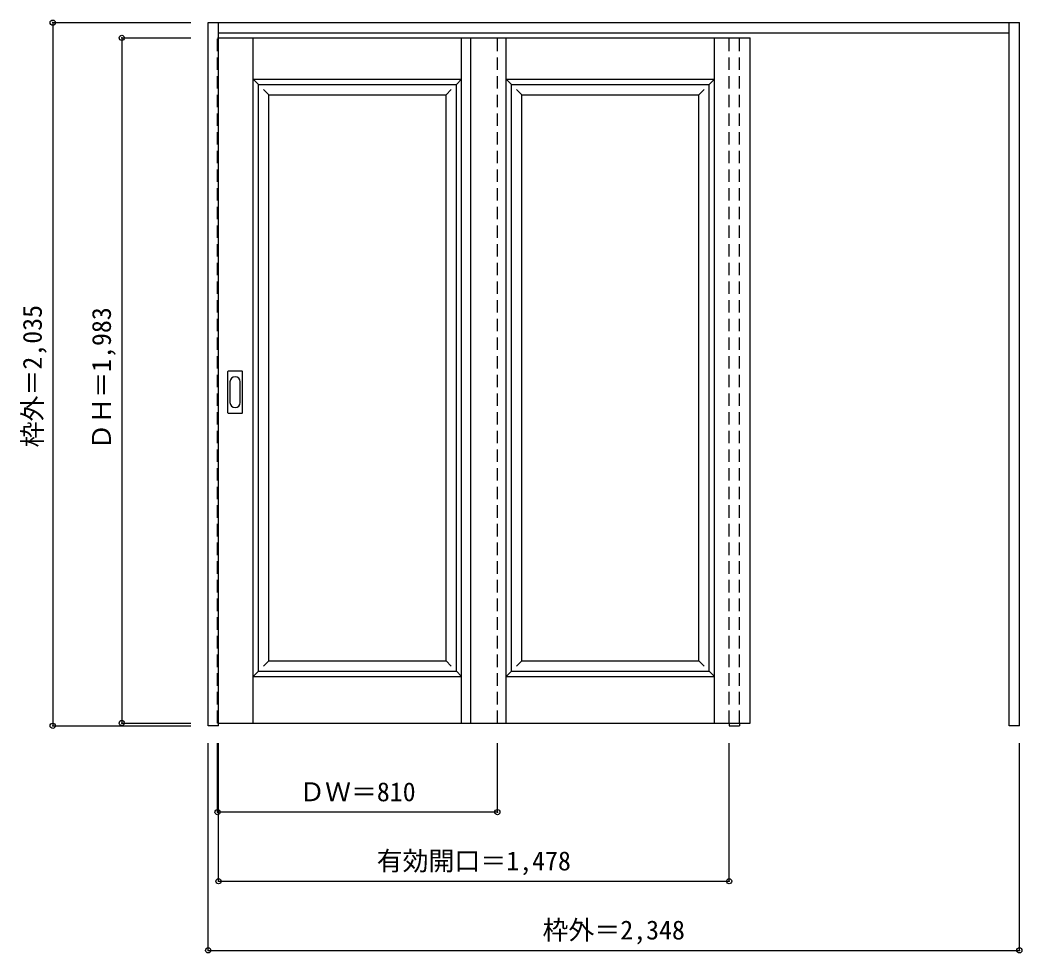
# Model space of a CAD drawing. Units: millimetres, scale not verified. Extents: x -1179 to 1721, y -1388 to 1312.
import ezdxf
from ezdxf.enums import TextEntityAlignment as Align

# ---------------------------------------------------------------- set-up
doc = ezdxf.new("R2010")
doc.units = ezdxf.units.MM
doc.header["$LTSCALE"] = 30
doc.header["$PDMODE"] = 32
doc.header["$PDSIZE"] = 15
doc.linetypes.add('DASHED1', pattern=[1.8, 1.2, -0.6])
doc.layers.add('0-0', color=7, linetype='Continuous')
doc.layers.add('0-1_寸法', color=7, linetype='Continuous')
doc.styles.add('ＭＳ ゴシック', font='')
doc.styles.get('ＭＳ ゴシック').set_extended_font_data('MS Gothic')

msp = doc.modelspace()

# ---------------------------------------------------------------- linework, layer by layer
at = {"layer": '0-0', "color": 3}
for p, q in [((-634.28, 1304.8), (1713.72, 1304.8)), ((-604.28, -730.2), (-604.28, 1304.8)), ((1683.72, -730.2), (1683.72, 1304.8)), ((1713.72, -730.2), (1713.72, 1304.8)), ((-604.28, 1274.8), (1683.72, 1274.8)), ((-604.28, 1260.8), (934.72, 1260.8)), ((124.72, 1260.8), (124.72, -722.2)), ((-488.78, 1125.8), (84.22, 1125.8)), ((-488.78, -572.2), (-488.78, 1125.8)), ((84.22, -572.2), (84.22, 1125.8)), ((243.22, 1125.8), (816.22, 1125.8)), ((243.22, -572.2), (243.22, 1125.8)), ((816.22, -572.2), (816.22, 1125.8)), ((-577.28, 175.8), (-577.28, 294.8)), ((-536.78, 296.3), (-575.78, 296.3)), ((-535.28, 175.8), (-535.28, 294.8)), ((-575.78, 174.3), (-536.78, 174.3)), ((-488.78, -572.2), (84.22, -572.2)), ((243.22, -572.2), (816.22, -572.2)), ((873.72, -722.2), (873.72, -730.2)), ((903.72, -722.2), (903.72, -730.2)), ((873.72, -730.2), (903.72, -730.2)), ((1713.72, -730.2), (1683.72, -730.2))]:
    msp.add_line(p, q, dxfattribs=at)
at = {"layer": '0-0', "color": 4, "linetype": 'DASHED1'}
for p, q in [((-607.28, 1260.8), (-604.28, 1260.8)), ((-607.28, -722.2), (-607.28, 1260.8)), ((202.72, -722.2), (202.72, 1260.8)), ((873.72, -722.2), (873.72, 1274.8)), ((903.72, -722.2), (903.72, 1274.8)), ((-604.28, -722.2), (-607.28, -722.2))]:
    msp.add_line(p, q, dxfattribs=at)
at = {"layer": '0-0'}
for p, q in [((-503.78, -722.2), (-503.78, 1260.8)), ((99.22, -722.2), (99.22, 1260.8)), ((228.22, -722.2), (228.22, 1260.8)), ((831.22, -722.2), (831.22, 1260.8)), ((-503.78, 1140.8), (99.22, 1140.8)), ((-503.78, 1140.8), (-488.78, 1125.8)), ((99.22, 1140.8), (84.22, 1125.8)), ((228.22, 1140.8), (831.22, 1140.8)), ((228.22, 1140.8), (243.22, 1125.8)), ((831.22, 1140.8), (816.22, 1125.8)), ((-473.78, 1110.8), (-458.78, 1095.8)), ((69.22, 1110.8), (54.22, 1095.8)), ((258.22, 1110.8), (273.22, 1095.8)), ((801.22, 1110.8), (786.22, 1095.8)), ((-458.78, 1095.8), (54.22, 1095.8)), ((-458.78, -542.2), (-458.78, 1095.8)), ((54.22, -542.2), (54.22, 1095.8)), ((273.22, 1095.8), (786.22, 1095.8)), ((273.22, -542.2), (273.22, 1095.8)), ((786.22, -542.2), (786.22, 1095.8)), ((-571.28, 264.9), (-571.28, 205.7)), ((-541.28, 205.7), (-541.28, 264.9)), ((-458.78, -542.2), (-473.78, -557.2)), ((-458.78, -542.2), (54.22, -542.2)), ((54.22, -542.2), (69.22, -557.2)), ((273.22, -542.2), (258.22, -557.2)), ((273.22, -542.2), (786.22, -542.2)), ((786.22, -542.2), (801.22, -557.2)), ((-488.78, -572.2), (-503.78, -587.2)), ((84.22, -572.2), (99.22, -587.2)), ((243.22, -572.2), (228.22, -587.2)), ((816.22, -572.2), (831.22, -587.2)), ((-503.78, -587.2), (99.22, -587.2)), ((228.22, -587.2), (831.22, -587.2))]:
    msp.add_line(p, q, dxfattribs=at)
at = {"layer": '0-0', "color": 3}
for points in [[(-604.28, -730.2), (-634.28, -730.2), (-634.28, 1304.8)], [(-604.28, -722.2), (934.72, -722.2), (934.72, 1260.8)]]:
    msp.add_lwpolyline(points, dxfattribs=at)
for centre, start, end in [((-575.78, 294.8), 90, 180), ((-536.78, 294.8), 0, 90), ((-575.78, 175.8), 180, 270), ((-536.78, 175.8), 270, 0)]:
    msp.add_arc(centre, 1.5, start, end, dxfattribs=at)
at = {"layer": '0-0'}
for centre, start, end in [((-556.28, 264.9), 0, 180), ((-556.28, 205.7), 180, 0)]:
    msp.add_arc(centre, 15, start, end, dxfattribs=at)
at = {"layer": '0-1_寸法', "color": 4}
for p, q in [((-1084.28, 1304.8), (-684.28, 1304.8)), ((-1084.28, 1304.8), (-1084.28, -730.2)), ((-884.28, 1260.8), (-884.28, -722.2)), ((-884.28, 1260.8), (-684.28, 1260.8)), ((-884.28, -722.2), (-684.28, -722.2)), ((-1084.28, -730.2), (-684.28, -730.2)), ((-634.28, -1380.2), (-634.28, -780.2)), ((-607.28, -980.2), (-607.28, -780.2)), ((-604.28, -1180.2), (-604.28, -780.2)), ((202.72, -980.2), (202.72, -780.2)), ((873.72, -1180.2), (873.72, -780.2)), ((1713.72, -1380.2), (1713.72, -780.2)), ((202.72, -980.2), (-607.28, -980.2)), ((-604.28, -1180.2), (873.72, -1180.2)), ((-634.28, -1380.2), (1713.72, -1380.2))]:
    msp.add_line(p, q, dxfattribs=at)
at = {"layer": '0-1_寸法'}
for p in [(-1084.28, 1304.8), (-884.28, 1260.8), (-1084.28, -730.2), (-884.28, -722.2), (-607.28, -980.2), (202.72, -980.2), (-604.28, -1180.2), (873.72, -1180.2), (-634.28, -1380.2), (1713.72, -1380.2)]:
    msp.add_point(p, dxfattribs=at)

# ---------------------------------------------------------------- texts
at = {"layer": '0-1_寸法', "style": 'ＭＳ ゴシック'}
for s, p in [('枠外＝2,035', (-1099.28, 75.55)), ('ＤＨ＝1,983', (-899.28, 69.05))]:
    msp.add_text(s, height=54.99, rotation=90, dxfattribs=at).set_placement(p, align=Align.BOTTOM_LEFT)
for s, p in [('ＤＷ＝810', (-371.03, -965.2)), ('有効開口＝1,478', (-146.53, -1165.2)), ('枠外＝2,348', (333.47, -1365.2))]:
    msp.add_text(s, height=54.99, dxfattribs=at).set_placement(p, align=Align.BOTTOM_LEFT)

doc.saveas('drawing.dxf')
